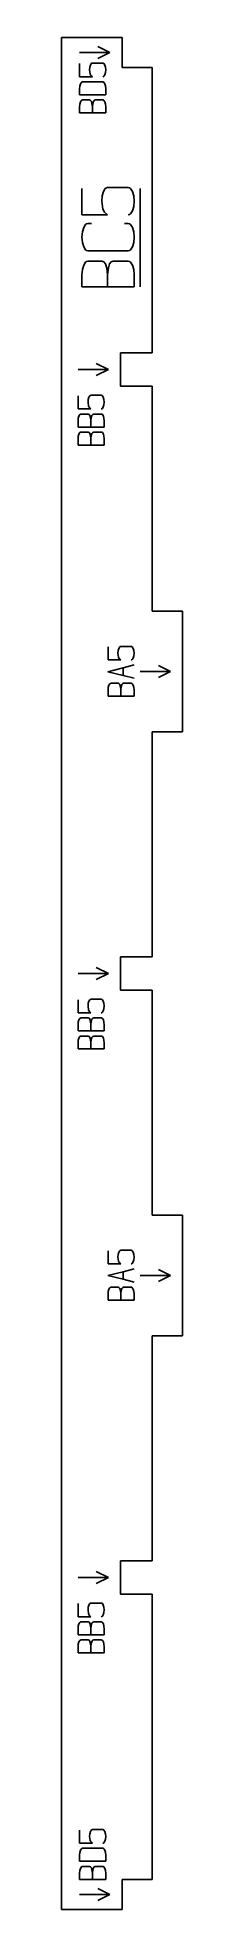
# Model space of a CAD drawing. Header units: millimetres. Extents: x 199 to 219, y -292 to 18.
import ezdxf

# ---------------------------------------------------------------- set-up
doc = ezdxf.new("R2010")
doc.units = ezdxf.units.MM
doc.layers.add('code', color=2, linetype='Continuous')
doc.layers.add('drawing', color=7, linetype='Continuous')

msp = doc.modelspace()

# ---------------------------------------------------------------- linework, layer by layer
at = {"layer": 'code'}
for p, q in [((202.44, 15.94), (207.44, 15.94)), ((205.44, 16.94), (207.44, 15.94)), ((205.44, 14.94), (207.44, 15.94)), ((202.44, 14.1), (202.44, 11.93)), ((204.07, 13.06), (204.11, 13.5)), ((204.07, 13.06), (204.17, 12.38)), ((204.11, 13.5), (204.21, 13.86)), ((204.21, 13.86), (204.37, 14.1)), ((204.37, 14.1), (204.46, 14.16)), ((204.55, 14.18), (204.46, 14.16)), ((204.55, 14.18), (206.26, 14.18)), ((206.26, 14.18), (206.36, 14.16)), ((206.36, 14.16), (206.45, 14.1)), ((206.45, 14.1), (206.6, 13.86)), ((206.71, 13.5), (206.6, 13.86)), ((206.6, 12.25), (206.71, 12.61)), ((206.71, 13.5), (206.74, 13.06)), ((206.74, 13.06), (206.71, 12.61)), ((202.44, 11.93), (204.55, 11.93)), ((202.47, 10.39), (202.44, 9.95)), ((202.44, 9.95), (202.44, 8.93)), ((202.58, 10.75), (202.47, 10.39)), ((202.58, 10.75), (202.73, 11)), ((202.82, 11.06), (202.73, 11)), ((202.92, 11.08), (202.82, 11.06)), ((206.26, 11.08), (202.92, 11.08)), ((204.3, 12.15), (204.17, 12.38)), ((204.55, 11.93), (204.3, 12.15)), ((206.26, 11.93), (206.36, 11.95)), ((206.36, 11.06), (206.26, 11.08)), ((206.36, 11.95), (206.45, 12.01)), ((206.45, 11), (206.36, 11.06)), ((206.45, 12.01), (206.6, 12.25)), ((206.61, 10.75), (206.45, 11)), ((206.61, 10.75), (206.71, 10.4)), ((206.71, 10.4), (206.74, 9.95)), ((206.74, 8.93), (206.74, 9.95)), ((202.44, 8.93), (206.74, 8.93)), ((202.44, 6.96), (202.47, 7.38)), ((202.44, 6.96), (202.44, 5.94)), ((202.47, 7.38), (202.58, 7.75)), ((202.58, 7.75), (202.73, 8)), ((202.73, 8), (202.82, 8.06)), ((202.82, 8.06), (202.92, 8.08)), ((202.92, 8.08), (204.08, 8.08)), ((204.08, 8.08), (204.24, 8.02)), ((204.24, 8.02), (204.38, 7.85)), ((204.38, 7.85), (204.48, 7.51)), ((204.48, 7.51), (204.55, 6.96)), ((204.55, 6.96), (204.61, 7.51)), ((204.55, 5.94), (204.55, 6.96)), ((204.61, 7.51), (204.72, 7.85)), ((204.72, 7.85), (204.85, 8.02)), ((204.85, 8.02), (205.01, 8.08)), ((205.01, 8.08), (206.26, 8.08)), ((206.26, 8.08), (206.36, 8.06)), ((206.36, 8.06), (206.45, 8)), ((206.45, 8), (206.61, 7.75)), ((206.61, 7.75), (206.71, 7.39)), ((206.71, 7.39), (206.74, 6.96)), ((206.74, 5.94), (206.74, 6.96)), ((202.44, 5.94), (204.55, 5.94)), ((204.55, 5.94), (206.74, 5.94)), ((202.82, -6.56), (202.82, -10.91)), ((206.09, -8.66), (206.16, -7.78)), ((206.29, -10.01), (206.09, -8.66)), ((206.37, -7.06), (206.16, -7.78)), ((206.68, -6.57), (206.37, -7.06)), ((206.86, -6.45), (206.68, -6.57)), ((207.05, -6.41), (206.86, -6.45)), ((210.47, -6.41), (207.05, -6.41)), ((210.67, -6.45), (210.47, -6.41)), ((210.84, -6.57), (210.67, -6.45)), ((211.15, -7.06), (210.84, -6.57)), ((211.37, -7.78), (211.15, -7.06)), ((211.37, -7.78), (211.44, -8.66)), ((211.44, -8.66), (211.37, -9.54)), ((212.44, -22.88), (212.44, -6.56)), ((207.05, -10.91), (202.82, -10.91)), ((203.59, -12.43), (203.78, -12.39)), ((203.78, -12.39), (204.39, -12.39)), ((206.29, -10.01), (206.54, -10.47)), ((207.05, -10.91), (206.54, -10.47)), ((210.47, -12.39), (209.86, -12.39)), ((210.67, -10.87), (210.47, -10.91)), ((210.67, -12.43), (210.47, -12.39)), ((210.84, -10.75), (210.67, -10.87)), ((211.15, -10.26), (210.84, -10.75)), ((211.15, -10.26), (211.37, -9.54)), ((202.89, -13.77), (202.82, -14.64)), ((202.89, -15.52), (202.82, -14.64)), ((202.89, -13.77), (203.11, -13.04)), ((203.42, -12.56), (203.11, -13.04)), ((203.42, -12.56), (203.59, -12.43)), ((210.85, -12.56), (210.67, -12.43)), ((211.16, -13.04), (210.85, -12.56)), ((211.37, -13.76), (211.16, -13.04)), ((211.44, -14.64), (211.37, -13.76)), ((211.44, -14.64), (211.37, -15.53)), ((203.11, -16.25), (202.89, -15.52)), ((203.41, -16.73), (203.11, -16.25)), ((203.59, -16.85), (203.41, -16.73)), ((203.78, -16.89), (203.59, -16.85)), ((210.47, -16.89), (203.78, -16.89)), ((210.47, -16.89), (210.67, -16.85)), ((210.67, -16.85), (210.85, -16.73)), ((210.85, -16.73), (211.16, -16.25)), ((211.37, -15.53), (211.16, -16.25)), ((202.82, -20.85), (202.89, -19.99)), ((202.82, -22.88), (202.82, -20.85)), ((202.89, -19.99), (203.11, -19.26)), ((203.11, -19.26), (203.42, -18.77)), ((203.42, -18.77), (203.59, -18.64)), ((203.59, -18.64), (203.78, -18.6)), ((203.78, -18.6), (206.12, -18.6)), ((206.42, -18.72), (206.12, -18.6)), ((206.42, -18.72), (206.7, -19.06)), ((206.7, -19.06), (206.91, -19.75)), ((206.91, -19.75), (207.04, -20.85)), ((207.18, -19.73), (207.04, -20.85)), ((207.04, -20.85), (207.04, -22.88)), ((207.18, -19.73), (207.39, -19.06)), ((207.39, -19.06), (207.66, -18.72)), ((207.66, -18.72), (207.96, -18.6)), ((207.96, -18.6), (210.47, -18.6)), ((210.67, -18.64), (210.47, -18.6)), ((210.85, -18.77), (210.67, -18.64)), ((211.16, -19.26), (210.85, -18.77)), ((211.16, -19.26), (211.37, -19.98)), ((211.37, -19.98), (211.44, -20.85)), ((211.44, -22.88), (211.44, -20.85)), ((202.82, -22.88), (207.04, -22.88)), ((207.04, -22.88), (211.44, -22.88)), ((202.19, -36.56), (207.19, -36.56)), ((205.19, -35.56), (207.19, -36.56)), ((205.19, -37.56), (207.19, -36.56)), ((202.19, -43.07), (202.19, -40.9)), ((202.19, -43.07), (204.3, -43.07)), ((203.82, -41.94), (203.86, -41.5)), ((203.82, -41.94), (203.92, -42.62)), ((203.86, -41.5), (203.96, -41.14)), ((203.92, -42.62), (204.05, -42.85)), ((204.12, -40.9), (203.96, -41.14)), ((204.3, -43.07), (204.05, -42.85)), ((204.21, -40.84), (204.12, -40.9)), ((204.3, -40.82), (204.21, -40.84)), ((204.3, -40.82), (206.01, -40.82)), ((206.01, -40.82), (206.11, -40.84)), ((206.01, -43.07), (206.11, -43.05)), ((206.11, -40.84), (206.2, -40.9)), ((206.11, -43.05), (206.2, -42.99)), ((206.2, -40.9), (206.35, -41.14)), ((206.35, -42.75), (206.2, -42.99)), ((206.35, -41.14), (206.46, -41.5)), ((206.35, -42.75), (206.46, -42.39)), ((206.46, -41.5), (206.49, -41.94)), ((206.49, -41.94), (206.46, -42.39)), ((202.22, -44.62), (202.19, -45.05)), ((202.19, -45.05), (202.19, -46.07)), ((202.19, -46.07), (204.3, -46.07)), ((202.22, -44.62), (202.33, -44.25)), ((202.33, -44.25), (202.48, -44.01)), ((202.57, -43.94), (202.48, -44.01)), ((202.67, -43.92), (202.57, -43.94)), ((202.67, -43.92), (203.83, -43.92)), ((203.83, -43.92), (203.99, -43.98)), ((204.13, -44.15), (203.99, -43.98)), ((204.13, -44.15), (204.23, -44.5)), ((204.23, -44.5), (204.3, -45.05)), ((204.36, -44.49), (204.3, -45.05)), ((204.3, -45.05), (204.3, -46.07)), ((204.3, -46.07), (206.49, -46.07)), ((204.47, -44.15), (204.36, -44.49)), ((204.47, -44.15), (204.6, -43.98)), ((204.6, -43.98), (204.76, -43.92)), ((204.76, -43.92), (206.01, -43.92)), ((206.11, -43.94), (206.01, -43.92)), ((206.2, -44.01), (206.11, -43.94)), ((206.36, -44.25), (206.2, -44.01)), ((206.36, -44.25), (206.46, -44.61)), ((206.46, -44.61), (206.49, -45.05)), ((206.49, -45.05), (206.49, -46.07)), ((202.22, -47.62), (202.19, -48.04)), ((202.19, -49.06), (202.19, -48.04)), ((202.19, -49.06), (204.3, -49.06)), ((202.22, -47.62), (202.33, -47.25)), ((202.48, -47), (202.33, -47.25)), ((202.48, -47), (202.57, -46.94)), ((202.67, -46.92), (202.57, -46.94)), ((202.67, -46.92), (203.83, -46.92)), ((203.99, -46.98), (203.83, -46.92)), ((204.13, -47.15), (203.99, -46.98)), ((204.13, -47.15), (204.23, -47.49)), ((204.3, -48.04), (204.23, -47.49)), ((204.36, -47.49), (204.3, -48.04)), ((204.3, -48.04), (204.3, -49.06)), ((204.3, -49.06), (206.49, -49.06)), ((204.47, -47.15), (204.36, -47.49)), ((204.6, -46.98), (204.47, -47.15)), ((204.76, -46.92), (204.6, -46.98)), ((206.01, -46.92), (204.76, -46.92)), ((206.11, -46.94), (206.01, -46.92)), ((206.2, -47), (206.11, -46.94)), ((206.2, -47), (206.36, -47.25)), ((206.46, -47.61), (206.36, -47.25)), ((206.49, -48.04), (206.46, -47.61)), ((206.49, -48.04), (206.49, -49.06)), ((207.13, -82.48), (207.13, -84.65)), ((208.76, -83.53), (208.8, -83.09)), ((208.86, -84.2), (208.76, -83.53)), ((208.8, -83.09), (208.9, -82.73)), ((208.9, -82.73), (209.06, -82.48)), ((209.06, -82.48), (209.15, -82.42)), ((209.15, -82.42), (209.24, -82.4)), ((209.24, -82.4), (210.95, -82.4)), ((210.95, -82.4), (211.05, -82.42)), ((211.05, -82.42), (211.14, -82.48)), ((211.14, -82.48), (211.29, -82.73)), ((211.29, -82.73), (211.4, -83.09)), ((211.4, -83.09), (211.44, -83.53)), ((211.44, -83.53), (211.4, -83.97)), ((209.61, -85.94), (207.12, -86.59)), ((207.12, -86.59), (209.61, -87.2)), ((207.13, -84.65), (209.24, -84.65)), ((208.99, -84.43), (208.86, -84.2)), ((209.24, -84.65), (208.99, -84.43)), ((211.44, -85.46), (209.61, -85.94)), ((209.61, -87.2), (209.61, -85.94)), ((210.95, -84.65), (211.05, -84.63)), ((211.14, -84.57), (211.05, -84.63)), ((211.14, -84.57), (211.29, -84.33)), ((211.29, -84.33), (211.4, -83.97)), ((212.44, -86.56), (217.44, -86.56)), ((215.44, -85.56), (217.44, -86.56)), ((215.44, -87.56), (217.44, -86.56)), ((207.16, -89.2), (207.13, -89.63)), ((207.13, -90.65), (207.13, -89.63)), ((207.16, -89.2), (207.27, -88.83)), ((207.43, -88.59), (207.27, -88.83)), ((207.51, -88.52), (207.43, -88.59)), ((207.51, -88.52), (207.61, -88.5)), ((208.78, -88.5), (207.61, -88.5)), ((208.93, -88.56), (208.78, -88.5)), ((208.93, -88.56), (209.07, -88.73)), ((209.07, -88.73), (209.17, -89.08)), ((209.24, -89.63), (209.17, -89.08)), ((209.31, -89.07), (209.24, -89.63)), ((209.24, -89.63), (209.24, -90.65)), ((209.41, -88.73), (209.31, -89.07)), ((209.55, -88.56), (209.41, -88.73)), ((209.7, -88.5), (209.55, -88.56)), ((209.61, -87.2), (211.44, -87.65)), ((210.95, -88.5), (209.7, -88.5)), ((210.95, -88.5), (211.05, -88.52)), ((211.05, -88.52), (211.14, -88.59)), ((211.14, -88.59), (211.3, -88.83)), ((211.3, -88.83), (211.4, -89.2)), ((211.4, -89.2), (211.44, -89.63)), ((211.44, -90.65), (211.44, -89.63)), ((207.13, -90.65), (209.24, -90.65)), ((209.24, -90.65), (211.44, -90.65)), ((205.19, -135.56), (207.19, -136.56)), ((202.19, -136.56), (207.19, -136.56)), ((205.19, -137.56), (207.19, -136.56)), ((202.19, -143.07), (202.19, -140.9)), ((203.82, -141.94), (203.86, -141.5)), ((203.82, -141.94), (203.92, -142.62)), ((203.86, -141.5), (203.96, -141.14)), ((204.12, -140.9), (203.96, -141.14)), ((204.21, -140.84), (204.12, -140.9)), ((204.3, -140.82), (204.21, -140.84)), ((204.3, -140.82), (206.01, -140.82)), ((206.01, -140.82), (206.11, -140.84)), ((206.11, -140.84), (206.2, -140.9)), ((206.2, -140.9), (206.35, -141.14)), ((206.35, -141.14), (206.46, -141.5)), ((206.35, -142.75), (206.46, -142.39)), ((206.46, -141.5), (206.49, -141.94)), ((206.49, -141.94), (206.46, -142.39)), ((202.19, -143.07), (204.3, -143.07)), ((202.22, -144.62), (202.19, -145.05)), ((202.19, -145.05), (202.19, -146.07)), ((202.22, -144.62), (202.33, -144.25)), ((202.33, -144.25), (202.48, -144.01)), ((202.57, -143.94), (202.48, -144.01)), ((202.67, -143.92), (202.57, -143.94)), ((202.67, -143.92), (203.83, -143.92)), ((203.83, -143.92), (203.99, -143.98)), ((203.92, -142.62), (204.05, -142.85)), ((204.13, -144.15), (203.99, -143.98)), ((204.3, -143.07), (204.05, -142.85)), ((204.13, -144.15), (204.23, -144.5)), ((204.23, -144.5), (204.3, -145.05)), ((204.36, -144.49), (204.3, -145.05)), ((204.3, -145.05), (204.3, -146.07)), ((204.47, -144.15), (204.36, -144.49)), ((204.47, -144.15), (204.6, -143.98)), ((204.6, -143.98), (204.76, -143.92)), ((204.76, -143.92), (206.01, -143.92)), ((206.01, -143.07), (206.11, -143.05)), ((206.11, -143.94), (206.01, -143.92)), ((206.11, -143.05), (206.2, -142.99)), ((206.2, -144.01), (206.11, -143.94)), ((206.35, -142.75), (206.2, -142.99)), ((206.36, -144.25), (206.2, -144.01)), ((206.36, -144.25), (206.46, -144.61)), ((206.46, -144.61), (206.49, -145.05)), ((206.49, -145.05), (206.49, -146.07)), ((202.19, -146.07), (204.3, -146.07)), ((202.22, -147.62), (202.19, -148.04)), ((202.19, -149.06), (202.19, -148.04)), ((202.22, -147.62), (202.33, -147.25)), ((202.48, -147), (202.33, -147.25)), ((202.48, -147), (202.57, -146.94)), ((202.67, -146.92), (202.57, -146.94)), ((202.67, -146.92), (203.83, -146.92)), ((203.99, -146.98), (203.83, -146.92)), ((204.13, -147.15), (203.99, -146.98)), ((204.13, -147.15), (204.23, -147.49)), ((204.3, -148.04), (204.23, -147.49)), ((204.3, -146.07), (206.49, -146.07)), ((204.36, -147.49), (204.3, -148.04)), ((204.3, -148.04), (204.3, -149.06)), ((204.47, -147.15), (204.36, -147.49)), ((204.6, -146.98), (204.47, -147.15)), ((204.76, -146.92), (204.6, -146.98)), ((206.01, -146.92), (204.76, -146.92)), ((206.11, -146.94), (206.01, -146.92)), ((206.2, -147), (206.11, -146.94)), ((206.2, -147), (206.36, -147.25)), ((206.46, -147.61), (206.36, -147.25)), ((206.49, -148.04), (206.46, -147.61)), ((206.49, -148.04), (206.49, -149.06)), ((202.19, -149.06), (204.3, -149.06)), ((204.3, -149.06), (206.49, -149.06)), ((207.13, -182.48), (207.13, -184.65)), ((208.8, -183.09), (208.9, -182.73)), ((208.9, -182.73), (209.06, -182.48)), ((209.06, -182.48), (209.15, -182.42)), ((209.15, -182.42), (209.24, -182.4)), ((209.24, -182.4), (210.95, -182.4)), ((210.95, -182.4), (211.05, -182.42)), ((211.05, -182.42), (211.14, -182.48)), ((211.14, -182.48), (211.29, -182.73)), ((211.29, -182.73), (211.4, -183.09)), ((209.61, -185.94), (207.12, -186.59)), ((207.13, -184.65), (209.24, -184.65)), ((208.76, -183.53), (208.8, -183.09)), ((208.86, -184.2), (208.76, -183.53)), ((208.99, -184.43), (208.86, -184.2)), ((209.24, -184.65), (208.99, -184.43)), ((211.44, -185.46), (209.61, -185.94)), ((209.61, -187.2), (209.61, -185.94)), ((210.95, -184.65), (211.05, -184.63)), ((211.14, -184.57), (211.05, -184.63)), ((211.14, -184.57), (211.29, -184.33)), ((211.29, -184.33), (211.4, -183.97)), ((211.4, -183.09), (211.44, -183.53)), ((211.44, -183.53), (211.4, -183.97)), ((215.44, -185.56), (217.44, -186.56)), ((207.12, -186.59), (209.61, -187.2)), ((207.16, -189.2), (207.27, -188.83)), ((207.43, -188.59), (207.27, -188.83)), ((207.51, -188.52), (207.43, -188.59)), ((207.51, -188.52), (207.61, -188.5)), ((208.78, -188.5), (207.61, -188.5)), ((208.93, -188.56), (208.78, -188.5)), ((208.93, -188.56), (209.07, -188.73)), ((209.07, -188.73), (209.17, -189.08)), ((209.24, -189.63), (209.17, -189.08)), ((209.31, -189.07), (209.24, -189.63)), ((209.41, -188.73), (209.31, -189.07)), ((209.55, -188.56), (209.41, -188.73)), ((209.7, -188.5), (209.55, -188.56)), ((209.61, -187.2), (211.44, -187.65)), ((210.95, -188.5), (209.7, -188.5)), ((210.95, -188.5), (211.05, -188.52)), ((211.05, -188.52), (211.14, -188.59)), ((211.14, -188.59), (211.3, -188.83)), ((211.3, -188.83), (211.4, -189.2)), ((212.44, -186.56), (217.44, -186.56)), ((215.44, -187.56), (217.44, -186.56)), ((207.16, -189.2), (207.13, -189.63)), ((207.13, -190.65), (207.13, -189.63)), ((207.13, -190.65), (209.24, -190.65)), ((209.24, -189.63), (209.24, -190.65)), ((209.24, -190.65), (211.44, -190.65)), ((211.4, -189.2), (211.44, -189.63)), ((211.44, -190.65), (211.44, -189.63)), ((205.19, -235.56), (207.19, -236.56)), ((202.19, -236.56), (207.19, -236.56)), ((205.19, -237.56), (207.19, -236.56)), ((202.19, -243.07), (202.19, -240.9)), ((203.82, -241.94), (203.86, -241.5)), ((203.86, -241.5), (203.96, -241.14)), ((204.12, -240.9), (203.96, -241.14)), ((204.21, -240.84), (204.12, -240.9)), ((204.3, -240.82), (204.21, -240.84)), ((204.3, -240.82), (206.01, -240.82)), ((206.01, -240.82), (206.11, -240.84)), ((206.11, -240.84), (206.2, -240.9)), ((206.2, -240.9), (206.35, -241.14)), ((206.35, -241.14), (206.46, -241.5)), ((206.46, -241.5), (206.49, -241.94)), ((202.19, -243.07), (204.3, -243.07)), ((202.22, -244.62), (202.19, -245.05)), ((202.22, -244.62), (202.33, -244.25)), ((202.33, -244.25), (202.48, -244.01)), ((202.57, -243.94), (202.48, -244.01)), ((202.67, -243.92), (202.57, -243.94)), ((202.67, -243.92), (203.83, -243.92)), ((203.82, -241.94), (203.92, -242.62)), ((203.83, -243.92), (203.99, -243.98)), ((203.92, -242.62), (204.05, -242.85)), ((204.13, -244.15), (203.99, -243.98)), ((204.3, -243.07), (204.05, -242.85)), ((204.13, -244.15), (204.23, -244.5)), ((204.23, -244.5), (204.3, -245.05)), ((204.36, -244.49), (204.3, -245.05)), ((204.47, -244.15), (204.36, -244.49)), ((204.47, -244.15), (204.6, -243.98)), ((204.6, -243.98), (204.76, -243.92)), ((204.76, -243.92), (206.01, -243.92)), ((206.01, -243.07), (206.11, -243.05)), ((206.11, -243.94), (206.01, -243.92)), ((206.11, -243.05), (206.2, -242.99)), ((206.2, -244.01), (206.11, -243.94)), ((206.35, -242.75), (206.2, -242.99)), ((206.36, -244.25), (206.2, -244.01)), ((206.35, -242.75), (206.46, -242.39)), ((206.36, -244.25), (206.46, -244.61)), ((206.49, -241.94), (206.46, -242.39)), ((206.46, -244.61), (206.49, -245.05)), ((202.19, -245.05), (202.19, -246.07)), ((202.19, -246.07), (204.3, -246.07)), ((202.22, -247.62), (202.19, -248.04)), ((202.22, -247.62), (202.33, -247.25)), ((202.48, -247), (202.33, -247.25)), ((202.48, -247), (202.57, -246.94)), ((202.67, -246.92), (202.57, -246.94)), ((202.67, -246.92), (203.83, -246.92)), ((203.99, -246.98), (203.83, -246.92)), ((204.13, -247.15), (203.99, -246.98)), ((204.13, -247.15), (204.23, -247.49)), ((204.3, -248.04), (204.23, -247.49)), ((204.3, -245.05), (204.3, -246.07)), ((204.3, -246.07), (206.49, -246.07)), ((204.36, -247.49), (204.3, -248.04)), ((204.47, -247.15), (204.36, -247.49)), ((204.6, -246.98), (204.47, -247.15)), ((204.76, -246.92), (204.6, -246.98)), ((206.01, -246.92), (204.76, -246.92)), ((206.11, -246.94), (206.01, -246.92)), ((206.2, -247), (206.11, -246.94)), ((206.2, -247), (206.36, -247.25)), ((206.46, -247.61), (206.36, -247.25)), ((206.49, -248.04), (206.46, -247.61)), ((206.49, -245.05), (206.49, -246.07)), ((202.19, -249.06), (202.19, -248.04)), ((202.19, -249.06), (204.3, -249.06)), ((204.3, -248.04), (204.3, -249.06)), ((204.3, -249.06), (206.49, -249.06)), ((206.49, -248.04), (206.49, -249.06)), ((202.44, -278.4), (202.44, -280.57)), ((204.11, -279), (204.21, -278.64)), ((204.21, -278.64), (204.37, -278.4)), ((204.37, -278.4), (204.46, -278.34)), ((204.55, -278.32), (204.46, -278.34)), ((204.55, -278.32), (206.26, -278.32)), ((206.26, -278.32), (206.36, -278.34)), ((206.36, -278.34), (206.45, -278.4)), ((206.45, -278.4), (206.6, -278.64)), ((206.71, -279), (206.6, -278.64)), ((202.44, -280.57), (204.55, -280.57)), ((202.58, -281.75), (202.47, -282.11)), ((202.58, -281.75), (202.73, -281.5)), ((202.82, -281.44), (202.73, -281.5)), ((202.92, -281.42), (202.82, -281.44)), ((206.26, -281.42), (202.92, -281.42)), ((204.07, -279.44), (204.11, -279)), ((204.07, -279.44), (204.17, -280.12)), ((204.3, -280.35), (204.17, -280.12)), ((204.55, -280.57), (204.3, -280.35)), ((206.26, -280.57), (206.36, -280.55)), ((206.36, -281.44), (206.26, -281.42)), ((206.36, -280.55), (206.45, -280.49)), ((206.45, -281.5), (206.36, -281.44)), ((206.45, -280.49), (206.6, -280.25)), ((206.61, -281.75), (206.45, -281.5)), ((206.6, -280.25), (206.71, -279.89)), ((206.61, -281.75), (206.71, -282.1)), ((206.71, -279), (206.74, -279.44)), ((206.74, -279.44), (206.71, -279.89)), ((202.47, -282.11), (202.44, -282.55)), ((202.44, -282.55), (202.44, -283.57)), ((202.44, -283.57), (206.74, -283.57)), ((202.44, -285.54), (202.47, -285.12)), ((202.47, -285.12), (202.58, -284.75)), ((202.58, -284.75), (202.73, -284.5)), ((202.73, -284.5), (202.82, -284.44)), ((202.82, -284.44), (202.92, -284.42)), ((202.92, -284.42), (204.08, -284.42)), ((204.08, -284.42), (204.24, -284.48)), ((204.24, -284.48), (204.38, -284.65)), ((204.38, -284.65), (204.48, -284.99)), ((204.48, -284.99), (204.55, -285.54)), ((204.55, -285.54), (204.61, -284.99)), ((204.61, -284.99), (204.72, -284.65)), ((204.72, -284.65), (204.85, -284.48)), ((204.85, -284.48), (205.01, -284.42)), ((205.01, -284.42), (206.26, -284.42)), ((206.26, -284.42), (206.36, -284.44)), ((206.36, -284.44), (206.45, -284.5)), ((206.45, -284.5), (206.61, -284.75)), ((206.61, -284.75), (206.71, -285.11)), ((206.71, -282.1), (206.74, -282.55)), ((206.71, -285.11), (206.74, -285.54)), ((206.74, -283.57), (206.74, -282.55)), ((202.44, -285.54), (202.44, -286.56)), ((202.44, -286.56), (204.55, -286.56)), ((204.55, -286.56), (204.55, -285.54)), ((204.55, -286.56), (206.74, -286.56)), ((205.44, -288.06), (207.44, -289.06)), ((206.74, -286.56), (206.74, -285.54)), ((202.44, -289.06), (207.44, -289.06)), ((205.44, -290.06), (207.44, -289.06))]:
    msp.add_line(p, q, dxfattribs=at)
at = {"layer": 'drawing'}
for p, q in [((199.44, 18.44), (209.44, 18.44)), ((199.44, -291.56), (199.44, 18.44)), ((209.44, 18.44), (209.44, 13.44)), ((209.44, 13.44), (214.44, 13.44)), ((214.44, 13.44), (214.44, -33.81)), ((214.44, -33.81), (209.19, -33.81)), ((209.19, -33.81), (209.19, -39.31)), ((209.19, -39.31), (214.44, -39.31)), ((214.44, -39.31), (214.44, -76.56)), ((214.44, -76.56), (219.44, -76.56)), ((219.44, -76.56), (219.44, -96.56)), ((214.44, -96.56), (214.44, -133.81)), ((219.44, -96.56), (214.44, -96.56)), ((209.19, -133.81), (209.19, -139.31)), ((214.44, -133.81), (209.19, -133.81)), ((209.19, -139.31), (214.44, -139.31)), ((214.44, -139.31), (214.44, -176.56)), ((214.44, -176.56), (219.44, -176.56)), ((219.44, -176.56), (219.44, -196.56)), ((219.44, -196.56), (214.44, -196.56)), ((214.44, -196.56), (214.44, -233.81)), ((209.19, -233.81), (209.19, -239.31)), ((214.44, -233.81), (209.19, -233.81)), ((209.19, -239.31), (214.44, -239.31)), ((214.44, -239.31), (214.44, -286.56)), ((209.44, -286.56), (209.44, -291.56)), ((214.44, -286.56), (209.44, -286.56)), ((209.44, -291.56), (199.44, -291.56))]:
    msp.add_line(p, q, dxfattribs=at)

doc.saveas('drawing.dxf')
